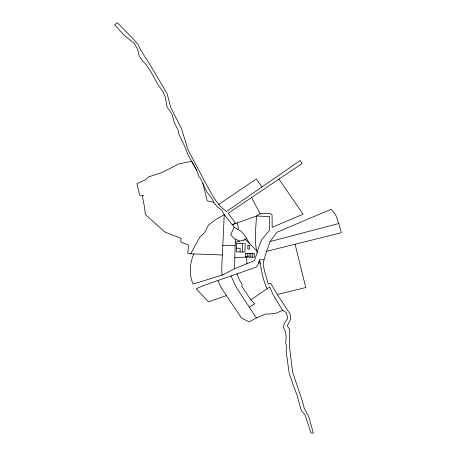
<?xml version="1.0" encoding="UTF-8"?>
<svg xmlns="http://www.w3.org/2000/svg" width="456" height="456" viewBox="0 0 456 456"><rect width="100%" height="100%" fill="white"/><g stroke="black" fill="none" stroke-linecap="round" stroke-linejoin="round"><path stroke-width="0.68" d="M266.538 251.341L341.344 232.737L338.603 222.716L335.644 214.867L331.107 209.27L276.974 232.241L270.077 241.577L266.538 251.341L264.035 259.823L259.441 259.823C261.584 269.485 262.548 279.682 267.17 288.739L250.828 299.871L241.828 286.379L242.187 284.413L239.326 279.767L236.966 273.817M193.874 253.935C189.633 263.163 188.915 274.791 193.127 284.088L223.161 274.746L234.441 268.784L235.376 239.223L234.407 238.727L230.679 234.732L234.156 227.151L224.238 214.605L221.935 210.25L217.147 206.699L213.482 202.236L212.695 199.517L206.807 191.776L200.406 178.21L198.879 176.78L196.707 170.282L191.674 161.333L179.197 163.772L162.005 172.493L148.719 176.808L144.814 180.148L136.88 183.58L139.707 195.288L143.566 195.51L142.42 196.302L144.444 206.779L145.356 214.565L164.975 232.041L181.1 238.345L180.775 241.971L188.151 244.918L188.499 247.175L187.69 253.257L190.682 253.815L222.346 254.989M240.067 251.951L240.187 248.309L236.544 248.195M242.256 252.025L242.529 243.561M247.198 256.984L247.317 253.342M249.016 257.041L249.136 253.405M250.84 257.104L250.954 253.462M252.658 257.161L252.778 253.519M234.441 268.784L254.402 260.712L257.161 252.476C253.929 240.762 255.867 228.171 256.551 216.019L260.154 213.744L270.328 213.505L272.084 214.958L272.175 227.287L303.046 214.212L278.924 179.003M264.035 259.823L263.197 264.4L264.56 271.269L268.225 284.094L270.63 283.199L277.305 294.473L290.073 313.984L290.803 319.052L287.269 325.681L289.383 329.107L289.645 348.076L292.587 372.079L302.299 400.892L304.209 408.069L308.854 416.904L313.346 433.2L311.043 432.943L304.944 414.686L301.353 410.799L296.987 395.01L293.464 385.958L289.07 372.535L286.225 351.895L286.408 345.642L285.701 342.906L286.191 336.784L285.547 331.865L283.404 327.459L284.373 323.218L287.725 318.368L286.442 312.645L282.532 310.268L273.309 295.032L269.73 286.966L267.17 288.739M257.161 252.476L258.854 246.873L261.721 239.719L269.656 230.166L269.701 216.583L256.551 216.019L232.383 224.62L235.792 223.4L228.12 213.322L302.083 163.51L300.151 160.518L226.621 211.441C216.201 204.658 211.082 192.535 205.103 182.098L188.054 149.904L181.551 128.82L170.726 107.411L167.101 93.657L149.072 63.156L141.058 50.798L138.151 44.716L133.443 39.188L117.426 22.8L114.655 24.692L123.302 34.468L134.258 43.371L137.564 49.009L139.279 56.276L143.161 61.742L145.47 63.703L150.366 70.879L157.998 84.696L162.729 91.382L165.385 97.293L167.027 106.903L172.243 114.678L174.283 122.687L177.886 129.458L178.866 133.939L185.159 147.362L187.69 154.248L196.707 170.282M259.515 260.08L257.971 264.605L256.62 266.977L202.396 285.975L196.291 288.768L208.489 301.883L226.427 295.579L241.532 318.066L249.01 321.833L256.38 317.997L265.449 314.024L269.901 314.013L276.484 313.067L282.532 310.268M249.381 243.361C246.206 238.214 243.738 231.939 237.798 229.385L238.471 228.12L237.211 222.898M190.682 253.815L199.831 237.183L204.596 232.611L208.506 225.133L215.62 219.667L224.238 214.605L221.713 269.171L222.032 275.105M218.749 204.442L256.352 178.923L261.932 186.983M249.438 307.122L254.739 303.736L250.828 299.871M243.601 240.169L246.514 238.551M270.077 241.577L338.814 223.497M235.279 242.221L245.704 239.651L256.318 250.361M277.305 294.473L305.754 287.565L295.1 244.234M234.777 257.811L246.696 256.967L246.913 263.745M222.779 245.442L235.165 245.738M213.482 202.236L207.212 200.817L202.795 183.266M235.376 239.223L239.765 241.116M234.156 227.151L237.798 229.385M258.786 262.211L260.575 263.631M226.427 295.579L221.131 287.599L217.974 280.691M256.38 317.997L236.373 287.485L230.987 275.897M251.444 197.38L260.154 213.744M236.698 243.373L236.425 251.837L244.94 252.111L245.214 243.646L236.698 243.373M245.493 253.285L245.374 256.927L254.482 257.218L254.596 253.582L245.493 253.285M247.939 245.345L247.819 248.987L249.643 249.044L249.757 245.402L247.939 245.345"/></g></svg>
